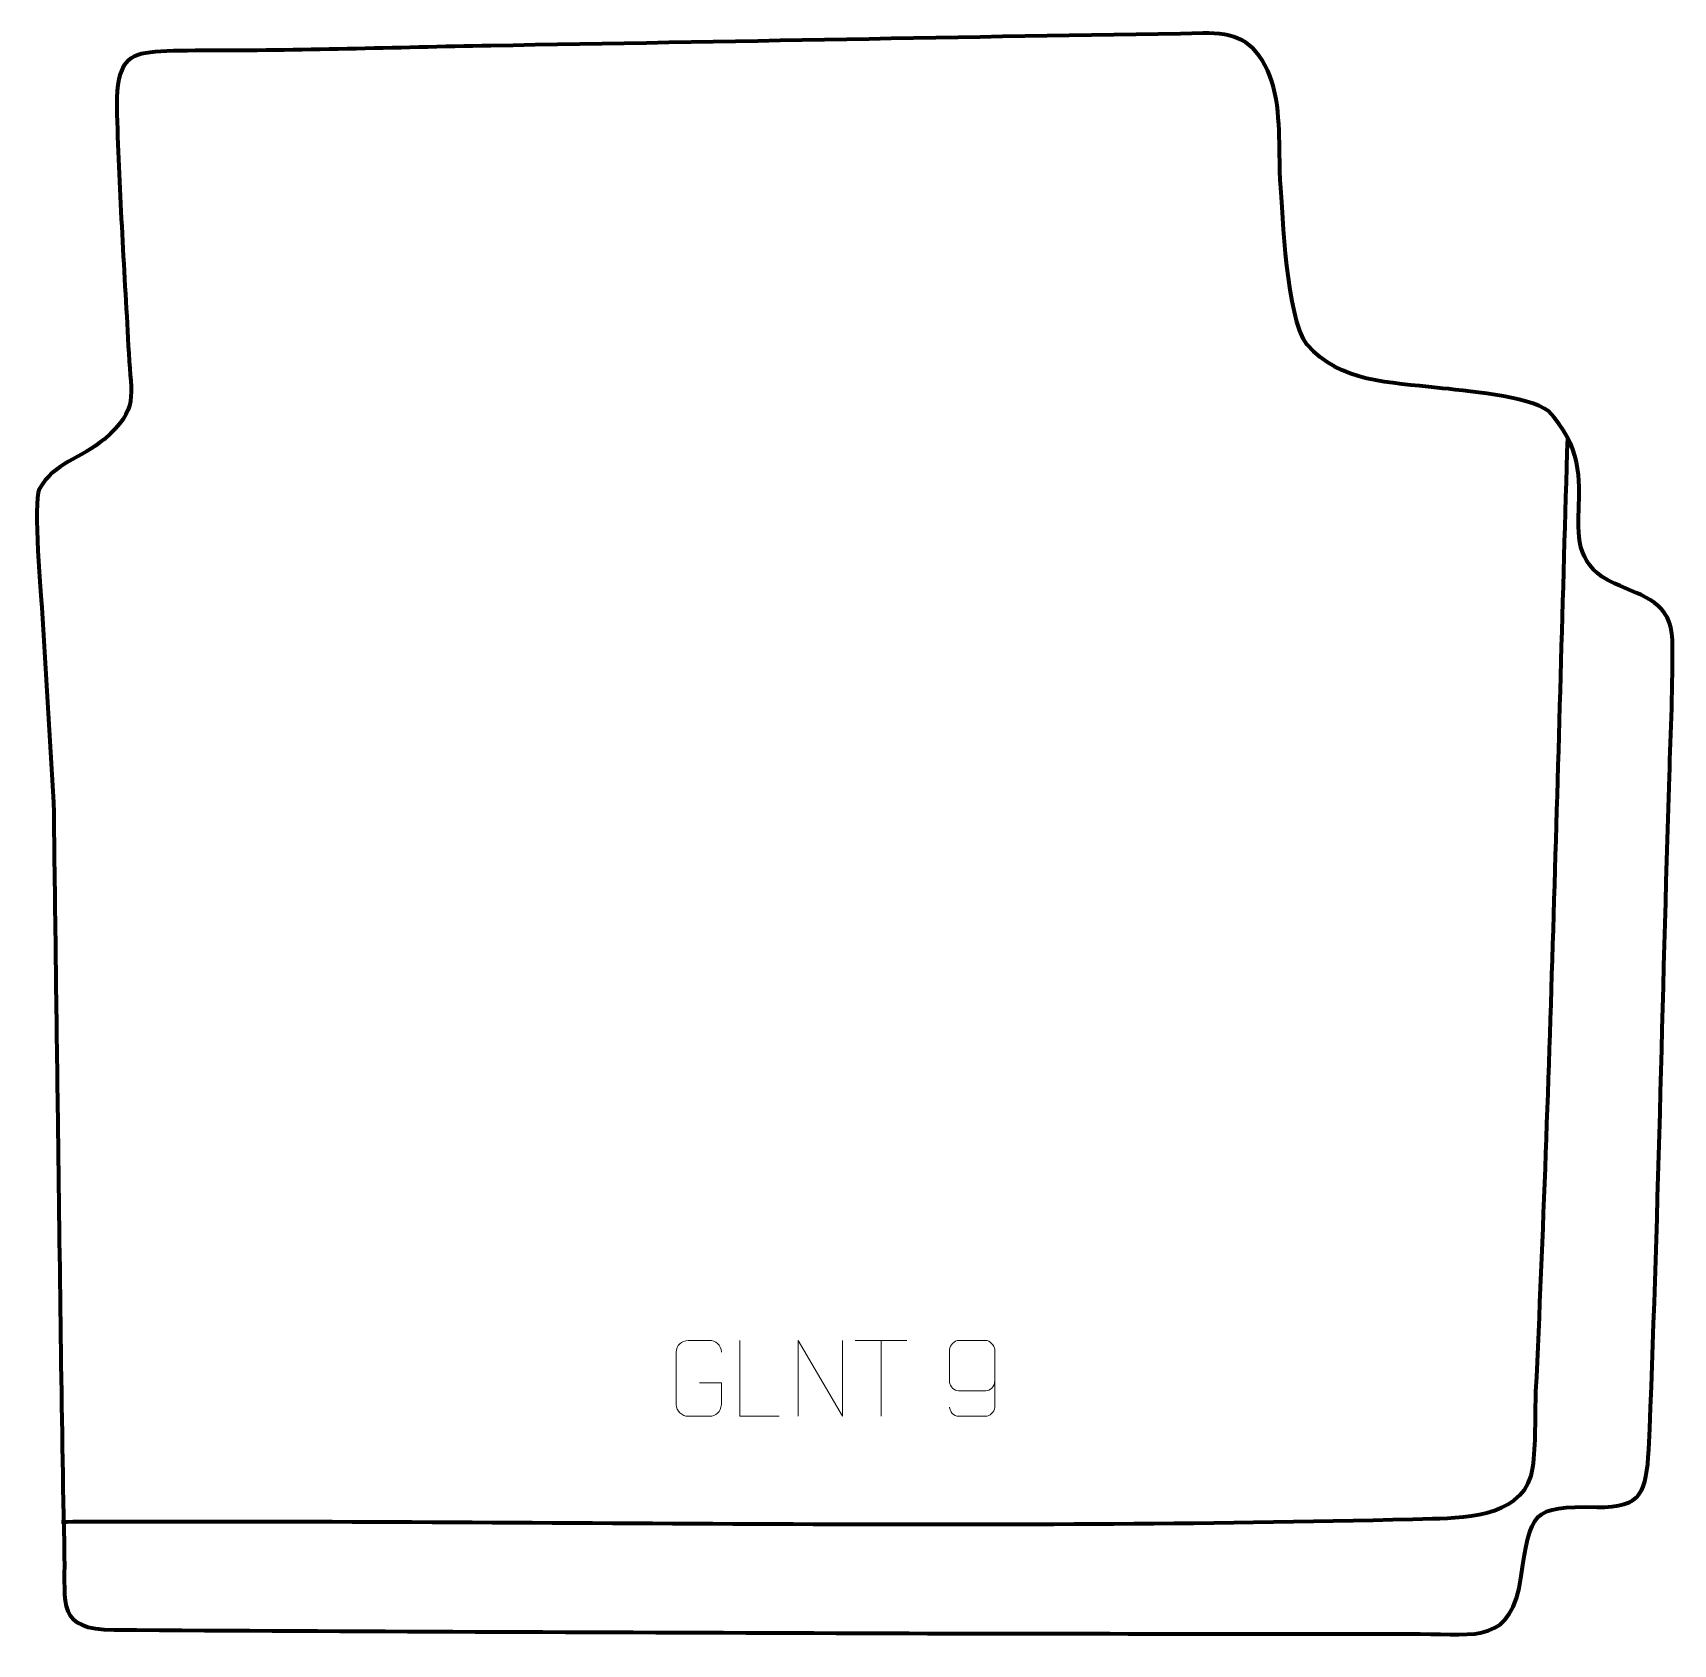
# Model space of a CAD drawing. Header units: millimetres. Extents: x 1038 to 1578, y 54 to 585.
import ezdxf

# ---------------------------------------------------------------- set-up
doc = ezdxf.new("R2010")
doc.units = ezdxf.units.MM
doc.header["$MEASUREMENT"] = 0
doc.layers.add('layer 2', color=7, linetype='Continuous')
doc.layers.add('layer 3', color=7, linetype='Continuous')

msp = doc.modelspace()

# ---------------------------------------------------------------- linework, layer by layer
at = {"layer": 'layer 2', "color": 142, "lineweight": 158}
msp.add_open_spline([(1047.7231, 94.3626), (1057.7252, 94.3828), (1067.7274, 94.403), (1077.7295, 94.4231), (1077.7295, 94.4231), (1217.341, 94.7047), (1359.9652, 91.6591), (1499.1832, 95.3672), (1499.1832, 95.3672), (1511.5815, 95.6974), (1530.0841, 96.6675), (1532.2317, 112.1641), (1532.2317, 112.1641), (1533.2757, 119.6976), (1532.9311, 129.375), (1533.2494, 137.1997), (1533.2494, 137.1997), (1538.1627, 241.6252), (1540.5382, 346.801), (1543.6902, 451.3275)], degree=3, knots=[0, 0, 0, 0, 0.16666667, 0.16666667, 0.16666667, 0.16666667, 0.33333333, 0.33333333, 0.33333333, 0.33333333, 0.5, 0.5, 0.5, 0.5, 0.66666667, 0.66666667, 0.66666667, 0.66666667, 1, 1, 1, 1], dxfattribs=at)
at = {"layer": 'layer 3', "color": 242, "lineweight": 158}
msp.add_open_spline([(1449.0325, 536.2044), (1450.073, 523.0982), (1450.8832, 491.9455), (1457.8689, 481.8355), (1457.8689, 481.8355), (1468.5438, 469.5803), (1485.4231, 469.4812), (1500.6889, 467.7407), (1500.6889, 467.7407), (1509.2318, 466.7668), (1530.8604, 465.0557), (1537.3206, 460.0491), (1537.3206, 460.0491), (1559.2648, 437.4202), (1534.8554, 414.5005), (1559.0806, 403.2864), (1559.0806, 403.2864), (1568.9515, 398.8677), (1577.9114, 397.0555), (1578.1518, 384.6367), (1578.1518, 384.6367), (1578.428, 370.3774), (1577.6305, 354.1713), (1577.1797, 339.7762), (1577.1797, 339.7762), (1574.8697, 265.8854), (1573.5239, 191.9631), (1570.4091, 118.0986), (1570.4091, 118.0986), (1569.4801, 104.336), (1568.4088, 98.8819), (1553.2693, 99.1843), (1553.2693, 99.1843), (1531.6809, 99.6154), (1531.5018, 97.3406), (1528.3932, 76.3983), (1528.3932, 76.3983), (1525.0717, 54.0232), (1514.0778, 57.3523), (1495.1072, 57.385), (1495.1072, 57.385), (1431.0051, 57.4952), (1366.9513, 57.4312), (1302.836, 57.6975), (1302.836, 57.6975), (1223.5682, 58.0198), (1144.348, 58.2171), (1065.0769, 58.756), (1065.0769, 58.756), (1045.9507, 58.886), (1048.951, 66.9922), (1048.6238, 82.846), (1048.6238, 82.846), (1047.6284, 131.0802), (1047.1048, 179.1754), (1046.4537, 227.4048), (1046.4537, 227.4048), (1045.9839, 261.98), (1045.53, 296.5559), (1045.0998, 331.1316), (1045.0998, 331.1316), (1045.0998, 331.1316), (1041.4604, 391.7597), (1041.4604, 391.7597), (1041.4604, 391.7597), (1040.9505, 398.9016), (1038.2594, 429.8947), (1040.3912, 434.3583), (1040.3912, 434.3583), (1045.201, 443.0995), (1054.1122, 444.3458), (1061.8476, 450.8638), (1061.8476, 450.8638), (1073.1738, 460.7457), (1070.6157, 464.7087), (1069.8449, 479.1037), (1069.8449, 479.1037), (1068.4504, 505.1205), (1066.7158, 531.7882), (1065.9618, 557.7792), (1065.9618, 557.7792), (1065.5012, 573.6596), (1068.6025, 577.2493), (1076.9054, 578.1699), (1076.9054, 578.1699), (1081.2469, 578.6513), (1087.1828, 578.762), (1094.4061, 578.7484), (1094.4061, 578.7484), (1125.9367, 578.689), (1157.5519, 579.8011), (1189.085, 580.3626), (1189.085, 580.3626), (1267.2198, 581.7119), (1345.3913, 583.2153), (1423.5219, 584.4528), (1423.5219, 584.4528), (1434.2628, 584.623), (1440.0508, 582.3161), (1444.8987, 572.1371), (1444.8987, 572.1371), (1449.1611, 563.1876), (1448.6326, 550.3298), (1448.8859, 540.5175), (1448.8859, 540.5175), (1448.8859, 540.5175), (1448.9209, 539.1657), (1448.9209, 539.1657), (1448.9209, 539.1657), (1448.9209, 539.1657), (1449.0325, 536.2044), (1449.0325, 536.2044)], degree=3, knots=[0, 0, 0, 0, 0.03448276, 0.03448276, 0.03448276, 0.03448276, 0.06896552, 0.06896552, 0.06896552, 0.06896552, 0.10344828, 0.10344828, 0.10344828, 0.10344828, 0.13793103, 0.13793103, 0.13793103, 0.13793103, 0.17241379, 0.17241379, 0.17241379, 0.17241379, 0.20689655, 0.20689655, 0.20689655, 0.20689655, 0.24137931, 0.24137931, 0.24137931, 0.24137931, 0.27586207, 0.27586207, 0.27586207, 0.27586207, 0.31034483, 0.31034483, 0.31034483, 0.31034483, 0.34482759, 0.34482759, 0.34482759, 0.34482759, 0.37931034, 0.37931034, 0.37931034, 0.37931034, 0.4137931, 0.4137931, 0.4137931, 0.4137931, 0.44827586, 0.44827586, 0.44827586, 0.44827586, 0.48275862, 0.48275862, 0.48275862, 0.48275862, 0.51724138, 0.51724138, 0.51724138, 0.51724138, 0.55172414, 0.55172414, 0.55172414, 0.55172414, 0.5862069, 0.5862069, 0.5862069, 0.5862069, 0.62068966, 0.62068966, 0.62068966, 0.62068966, 0.65517241, 0.65517241, 0.65517241, 0.65517241, 0.68965517, 0.68965517, 0.68965517, 0.68965517, 0.72413793, 0.72413793, 0.72413793, 0.72413793, 0.75862069, 0.75862069, 0.75862069, 0.75862069, 0.79310345, 0.79310345, 0.79310345, 0.79310345, 0.82758621, 0.82758621, 0.82758621, 0.82758621, 0.86206897, 0.86206897, 0.86206897, 0.86206897, 0.89655172, 0.89655172, 0.89655172, 0.89655172, 0.93103448, 0.93103448, 0.93103448, 0.93103448, 1, 1, 1, 1], dxfattribs=at)
at = {"layer": 'layer 3', "color": 250, "lineweight": 9}
for points, knots in [([(1257.8299, 140.0723), (1257.8299, 140.0723), (1264.998, 140.0723), (1264.998, 140.0723), (1264.998, 140.0723), (1264.998, 140.0723), (1264.998, 132.9042), (1264.998, 132.9042), (1264.998, 132.9042), (1264.8583, 130.5808), (1263.1811, 129.1012), (1261.0333, 129.0904), (1261.0333, 129.0904), (1258.7015, 129.0908), (1256.3695, 129.0908), (1254.038, 129.0904), (1254.038, 129.0904), (1252.1131, 128.985), (1250.1409, 130.8695), (1250.1521, 132.8868), (1250.1521, 132.8868), (1250.1525, 138.6569), (1250.1525, 144.4266), (1250.1521, 150.1959), (1250.1521, 150.1959), (1250.1563, 152.334), (1251.9031, 154.0532), (1254.0554, 154.0398), (1254.0554, 154.0398), (1256.3811, 154.0398), (1258.7072, 154.0398), (1261.0333, 154.0398), (1261.0333, 154.0398), (1262.98, 154.0752), (1264.9714, 152.5837), (1264.998, 150.146)], [0, 0, 0, 0, 0.1, 0.1, 0.1, 0.1, 0.2, 0.2, 0.2, 0.2, 0.3, 0.3, 0.3, 0.3, 0.4, 0.4, 0.4, 0.4, 0.5, 0.5, 0.5, 0.5, 0.6, 0.6, 0.6, 0.6, 0.7, 0.7, 0.7, 0.7, 0.8, 0.8, 0.8, 0.8, 1, 1, 1, 1]), ([(1284.0496, 129.0865), (1284.0496, 129.0865), (1271.1005, 129.0865), (1271.1005, 129.0865), (1271.1005, 129.0865), (1271.1005, 129.0865), (1271.1005, 154.0401), (1271.1005, 154.0401)], [0, 0, 0, 0, 0.33333333, 0.33333333, 0.33333333, 0.33333333, 1, 1, 1, 1]), ([(1290.2477, 129.0866), (1290.2477, 129.0866), (1290.2477, 154.0401), (1290.2477, 154.0401), (1290.2477, 154.0401), (1290.2477, 154.0401), (1304.9025, 129.0866), (1304.9025, 129.0866), (1304.9025, 129.0866), (1304.9025, 129.0866), (1304.9025, 154.0401), (1304.9025, 154.0401)], [0, 0, 0, 0, 0.25, 0.25, 0.25, 0.25, 0.5, 0.5, 0.5, 0.5, 1, 1, 1, 1]), ([(1340.1452, 132.0226), (1340.1693, 130.6831), (1341.5255, 129.0298), (1343.0974, 129.0642), (1343.0974, 129.0642), (1346.0822, 129.0645), (1349.0674, 129.0645), (1352.0528, 129.0642), (1352.0528, 129.0642), (1353.2719, 129.0492), (1355.0001, 130.4868), (1355.0051, 132.0226), (1355.0051, 132.0226), (1355.0048, 138.383), (1355.0048, 144.7438), (1355.0051, 151.1046), (1355.0051, 151.1046), (1355.0004, 152.2675), (1353.2719, 154.0386), (1352.0528, 154.063), (1352.0528, 154.063), (1349.0674, 154.0627), (1346.0822, 154.0627), (1343.0974, 154.063), (1343.0974, 154.063), (1341.8193, 154.0192), (1340.1496, 152.4047), (1340.1452, 151.1046), (1340.1452, 151.1046), (1340.1452, 147.5212), (1340.1452, 143.9382), (1340.1452, 140.3554), (1340.1452, 140.3554), (1340.1837, 138.8772), (1341.7664, 137.4443), (1343.0974, 137.4464), (1343.0974, 137.4464), (1346.0822, 137.4461), (1349.0674, 137.4461), (1352.0528, 137.4464), (1352.0528, 137.4464), (1353.3823, 137.4414), (1355.0253, 138.9486), (1354.9836, 140.3772)], [0, 0, 0, 0, 0.08333333, 0.08333333, 0.08333333, 0.08333333, 0.16666667, 0.16666667, 0.16666667, 0.16666667, 0.25, 0.25, 0.25, 0.25, 0.33333333, 0.33333333, 0.33333333, 0.33333333, 0.41666667, 0.41666667, 0.41666667, 0.41666667, 0.5, 0.5, 0.5, 0.5, 0.58333333, 0.58333333, 0.58333333, 0.58333333, 0.66666667, 0.66666667, 0.66666667, 0.66666667, 0.75, 0.75, 0.75, 0.75, 0.83333333, 0.83333333, 0.83333333, 0.83333333, 1, 1, 1, 1])]:
    msp.add_open_spline(points, degree=3, knots=knots, dxfattribs=at)
for points in [[(1309.0815, 154.0166), (1309.0815, 154.0166), (1326.0687, 154.0166), (1326.0687, 154.0166)], [(1317.5753, 129.0866), (1317.5753, 129.0866), (1317.5753, 154.0401), (1317.5753, 154.0401)]]:
    msp.add_open_spline(points, degree=3, dxfattribs=at)

doc.saveas('drawing.dxf')
